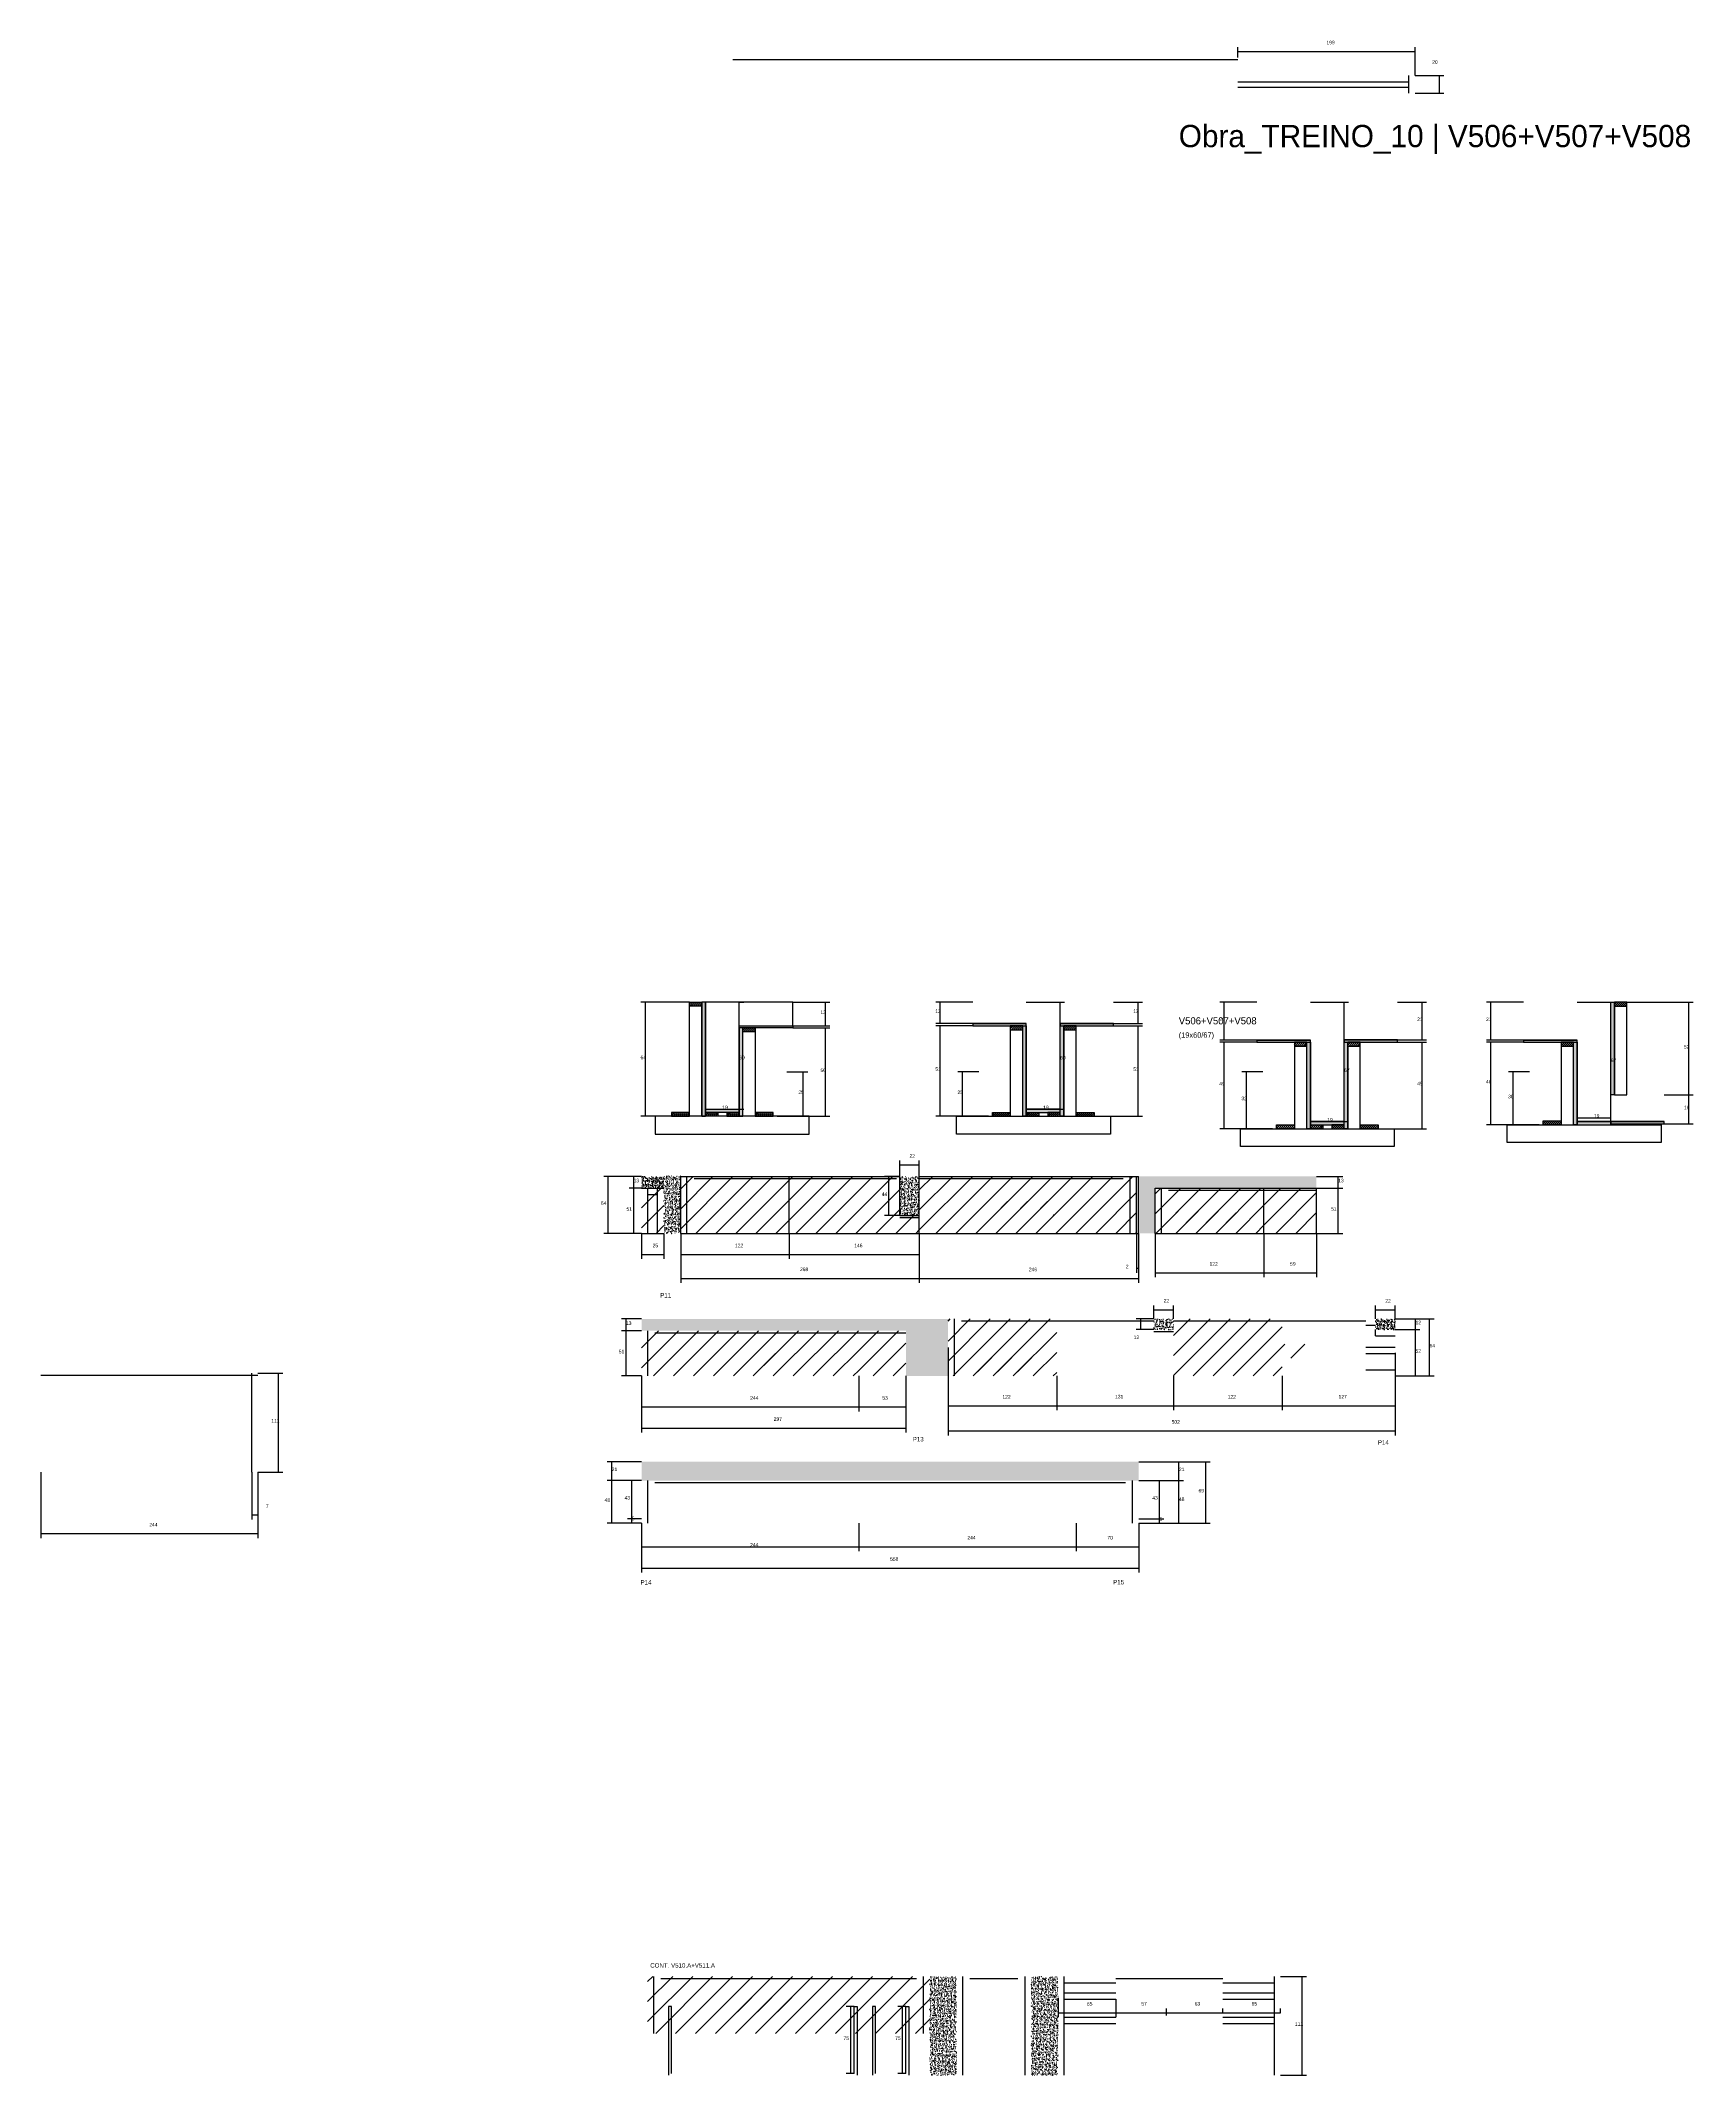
# Model space of a CAD drawing. Header units: metres. Extents: x -65046 to 21926, y -45195 to 1016.
# Drawn here: x -1278 to 578, y -25375 to -23090 of the extents above; entities that cross this region are included whole.
import ezdxf

# ---------------------------------------------------------------- set-up
doc = ezdxf.new("R2010")
doc.units = ezdxf.units.M
for name, color, linetype in [('CONCRETO', 251, 'Continuous'), ('COTA', 241, 'Continuous'), ('Hachura', 253, 'Continuous'), ('LABEL_ID', 3, 'Continuous'), ('Madeira', 126, 'Continuous'), ('NOMENCLATURA', 7, 'Continuous'), ('Painéis', 200, 'Continuous'), ('SARR_2.2x7', 40, 'Continuous'), ('SARR_3.5x7', 81, 'Continuous'), ('Texto Seção', 7, 'Continuous')]:
    doc.layers.add(name, color=color, linetype=linetype)

msp = doc.modelspace()

# ---------------------------------------------------------------- hatches: boundary and pattern name
at = {"layer": 'COTA'}
h = msp.add_hatch(dxfattribs=at)
h.set_pattern_fill('AR-CONC', scale=0.03)
h.paths.add_polyline_path([(-578.4, -24365.7), (-603.4, -24365.7), (-603.4, -24365.7), (-603.4, -24378.9), (-603.4, -24378.9), (-578.4, -24378.9), (-578.4, -24378.9), (-578.4, -24365.7)])
h = msp.add_hatch(dxfattribs=at)
h.set_pattern_fill('AR-CONC', scale=0.03)
h.paths.add_polyline_path([(-559.4, -24364.9), (-578.4, -24364.9), (-578.4, -24364.9), (-578.4, -24429.7), (-578.4, -24429.7), (-559.4, -24429.7), (-559.4, -24429.7), (-559.4, -24428.9), (-559.4, -24428.9), (-559.4, -24364.9)])
h = msp.add_hatch(dxfattribs=at)
h.set_pattern_fill('AR-CONC', scale=0.03)
h.paths.add_polyline_path([(-291.4, -24365.7), (-313.4, -24365.7), (-313.4, -24409.7), (-291.4, -24409.7)])
h = msp.add_hatch(dxfattribs=at)
h.set_pattern_fill('AR-CONC', scale=0.03)
h.paths.add_polyline_path([(-45.4, -24365.7), (-45.4, -24429.7), (-26.4, -24429.7), (-26.4, -24378.9), (154.6, -24378.9), (154.6, -24365.7), (-26.4, -24365.7)])
h = msp.add_hatch(dxfattribs=at)
h.set_pattern_fill('AR-CONC', scale=0.03)
h.paths.add_polyline_path([(-306.4, -24589.8), (-279.4, -24589.8), (-259, -24589.8), (-259, -24525.8), (-603.4, -24525.8), (-603.4, -24539), (-306.4, -24539)])
h = msp.add_hatch(dxfattribs=at)
h.set_pattern_fill('AR-CONC', scale=0.03)
h.paths.add_polyline_path([(-6, -24537.8), (-6, -24525.8), (-28, -24525.8), (-28, -24537.8)])
h = msp.add_hatch(dxfattribs=at)
h.set_pattern_fill('AR-CONC', scale=0.03)
h.paths.add_polyline_path([(243, -24537.8), (243, -24525.8), (221, -24525.8), (221, -24537.8)])
h = msp.add_hatch(dxfattribs=at)
h.set_pattern_fill('AR-CONC', scale=0.03)
h.paths.add_polyline_path([(-45, -24707.3), (-45, -24686.1), (-603.4, -24686.1), (-603.4, -24707.3)])
h = msp.add_hatch(dxfattribs=at)
h.set_pattern_fill('AR-CONC', scale=0.03)
h.paths.add_polyline_path([(-279.6, -25375.1), (-249.6, -25375.1), (-249.6, -25264.1), (-279.6, -25264.1)])
h = msp.add_hatch(dxfattribs=at)
h.set_pattern_fill('AR-CONC', scale=0.03)
h.paths.add_polyline_path([(-135.6, -25264.1), (-165.6, -25264.1), (-165.6, -25375.1), (-135.6, -25375.1)])
at = {"layer": 'Hachura'}
h = msp.add_hatch(dxfattribs=at)
h.set_pattern_fill('ANSI31', scale=0.5)
h.paths.add_polyline_path([(-549.6, -24174.6), (-549.6, -24170.2), (-549.6, -24170.2), (-535.6, -24170.2), (-535.6, -24170.2), (-535.6, -24174.6), (-535.6, -24174.6), (-549.6, -24174.6)])
h = msp.add_hatch(color=8, dxfattribs=at)
h.dxf.hatch_style = 1
h.paths.add_polyline_path([(-531.6, -24170.2), (-535.6, -24170.2), (-535.6, -24170.2), (-535.6, -24298.2), (-535.6, -24298.2), (-531.6, -24298.2), (-531.6, -24298.2), (-531.6, -24170.2)])
h = msp.add_hatch(color=8, dxfattribs=at)
h.dxf.hatch_style = 1
h.paths.add_polyline_path([(485.3, -24170.2), (489.3, -24170.2), (489.3, -24170.2), (489.3, -24274.2), (489.3, -24274.2), (485.3, -24274.2), (485.3, -24274.2), (485.3, -24170.2)])
h = msp.add_hatch(dxfattribs=at)
h.set_pattern_fill('ANSI31', scale=0.5)
h.paths.add_polyline_path([(503.3, -24174.6), (503.3, -24170.2), (503.3, -24170.2), (489.3, -24170.2), (489.3, -24170.2), (489.3, -24174.6), (489.3, -24174.6), (503.3, -24174.6)])
h = msp.add_hatch(color=8, dxfattribs=at)
h.dxf.hatch_style = 1
h.paths.add_polyline_path([(-171.2, -24196.6), (-171.2, -24194.2), (-171.2, -24194.2), (-231.2, -24194.2), (-231.2, -24194.2), (-231.2, -24196.6), (-231.2, -24196.6), (-171.2, -24196.6)])
h = msp.add_hatch(color=8, dxfattribs=at)
h.dxf.hatch_style = 1
h.paths.add_polyline_path([(-73.2, -24196.6), (-73.2, -24194.2), (-73.2, -24194.2), (-133.2, -24194.2), (-133.2, -24194.2), (-133.2, -24196.6), (-133.2, -24196.6), (-73.2, -24196.6)])
h = msp.add_hatch(color=8, dxfattribs=at)
h.dxf.hatch_style = 1
h.paths.add_polyline_path([(-493.6, -24199), (-493.6, -24196.6), (-493.6, -24196.6), (-433.6, -24196.6), (-433.6, -24196.6), (-433.6, -24199), (-433.6, -24199), (-493.6, -24199)])
h = msp.add_hatch(color=8, dxfattribs=at)
h.dxf.hatch_style = 1
h.paths.add_polyline_path([(-489.6, -24199), (-493.6, -24199), (-493.6, -24199), (-493.6, -24298.2), (-493.6, -24298.2), (-489.6, -24298.2), (-489.6, -24298.2), (-489.6, -24199)])
h = msp.add_hatch(dxfattribs=at)
h.set_pattern_fill('ANSI31', scale=0.5)
h.paths.add_polyline_path([(-489.6, -24203.4), (-489.6, -24199), (-489.6, -24199), (-475.6, -24199), (-475.6, -24199), (-475.6, -24203.4), (-475.6, -24203.4), (-489.6, -24203.4)])
h = msp.add_hatch(dxfattribs=at)
h.set_pattern_fill('ANSI31', scale=0.5)
h.paths.add_polyline_path([(-175.2, -24201), (-175.2, -24196.6), (-175.2, -24196.6), (-189.2, -24196.6), (-189.2, -24196.6), (-189.2, -24201), (-189.2, -24201), (-175.2, -24201)])
h = msp.add_hatch(color=8, dxfattribs=at)
h.dxf.hatch_style = 1
h.paths.add_polyline_path([(-175.2, -24196.6), (-171.2, -24196.6), (-171.2, -24196.6), (-171.2, -24298.2), (-171.2, -24298.2), (-175.2, -24298.2), (-175.2, -24298.2), (-175.2, -24196.6)])
h = msp.add_hatch(color=8, dxfattribs=at)
h.dxf.hatch_style = 1
h.paths.add_polyline_path([(-133.2, -24196.6), (-129.2, -24196.6), (-129.2, -24196.6), (-129.2, -24298.2), (-129.2, -24298.2), (-133.2, -24298.2), (-133.2, -24298.2), (-133.2, -24196.6)])
h = msp.add_hatch(dxfattribs=at)
h.set_pattern_fill('ANSI31', scale=0.5)
h.paths.add_polyline_path([(-115.2, -24201), (-115.2, -24196.6), (-115.2, -24196.6), (-129.2, -24196.6), (-129.2, -24196.6), (-129.2, -24201), (-129.2, -24201), (-115.2, -24201)])
h = msp.add_hatch(color=8, dxfattribs=at)
h.dxf.hatch_style = 1
h.paths.add_polyline_path([(147.8, -24215), (147.8, -24212.6), (147.8, -24212.6), (87.8, -24212.6), (87.8, -24212.6), (87.8, -24215), (87.8, -24215), (147.8, -24215)])
h = msp.add_hatch(dxfattribs=at)
h.set_pattern_fill('ANSI31', scale=0.5)
h.paths.add_polyline_path([(143.8, -24219.4), (143.8, -24215), (143.8, -24215), (129.8, -24215), (129.8, -24215), (129.8, -24219.4), (129.8, -24219.4), (143.8, -24219.4)])
h = msp.add_hatch(color=8, dxfattribs=at)
h.dxf.hatch_style = 1
h.paths.add_polyline_path([(143.8, -24215), (147.8, -24215), (147.8, -24215), (147.8, -24312.2), (147.8, -24312.2), (143.8, -24312.2), (143.8, -24312.2), (143.8, -24215)])
h = msp.add_hatch(color=8, dxfattribs=at)
h.dxf.hatch_style = 1
h.paths.add_polyline_path([(245.8, -24214.9), (245.8, -24212.5), (245.8, -24212.5), (185.8, -24212.5), (185.8, -24212.5), (185.8, -24214.9), (185.8, -24214.9), (245.8, -24214.9)])
h = msp.add_hatch(color=8, dxfattribs=at)
h.dxf.hatch_style = 1
h.paths.add_polyline_path([(185.8, -24214.9), (189.8, -24214.9), (189.8, -24214.9), (189.8, -24312.2), (189.8, -24312.2), (185.8, -24312.2), (185.8, -24312.2), (185.8, -24214.9)])
h = msp.add_hatch(dxfattribs=at)
h.set_pattern_fill('ANSI31', scale=0.5)
h.paths.add_polyline_path([(203.8, -24219.3), (203.8, -24214.9), (203.8, -24214.9), (189.8, -24214.9), (189.8, -24214.9), (189.8, -24219.3), (189.8, -24219.3), (203.8, -24219.3)])
h = msp.add_hatch(color=8, dxfattribs=at)
h.dxf.hatch_style = 1
h.paths.add_polyline_path([(447.3, -24215), (447.3, -24212.6), (447.3, -24212.6), (387.3, -24212.6), (387.3, -24212.6), (387.3, -24215), (387.3, -24215), (447.3, -24215)])
h = msp.add_hatch(dxfattribs=at)
h.set_pattern_fill('ANSI31', scale=0.5)
h.paths.add_polyline_path([(443.3, -24219.4), (443.3, -24215), (443.3, -24215), (429.3, -24215), (429.3, -24215), (429.3, -24219.4), (429.3, -24219.4), (443.3, -24219.4)])
h = msp.add_hatch(color=8, dxfattribs=at)
h.dxf.hatch_style = 1
h.paths.add_polyline_path([(443.3, -24215), (447.3, -24215), (447.3, -24215), (447.3, -24307.8), (447.3, -24307.8), (443.3, -24307.8), (443.3, -24307.8), (443.3, -24215)])
h = msp.add_hatch(dxfattribs=at)
h.set_pattern_fill('ANSI31', scale=0.5)
h.paths.add_polyline_path([(-549.6, -24298.2), (-549.6, -24293.8), (-549.6, -24293.8), (-569.6, -24293.8), (-569.6, -24293.8), (-569.6, -24298.2), (-569.6, -24298.2), (-549.6, -24298.2)])
h = msp.add_hatch(color=8, dxfattribs=at)
h.dxf.hatch_style = 1
h.paths.add_polyline_path([(-531.6, -24293.8), (-531.6, -24290.2), (-531.6, -24290.2), (-493.6, -24290.2), (-493.6, -24290.2), (-493.6, -24293.8), (-493.6, -24293.8), (-531.6, -24293.8)])
h = msp.add_hatch(dxfattribs=at)
h.set_pattern_fill('ANSI31', scale=0.5)
h.paths.add_polyline_path([(-531.6, -24298.2), (-531.6, -24293.8), (-531.6, -24293.8), (-517.6, -24293.8), (-517.6, -24293.8), (-517.6, -24298.2), (-517.6, -24298.2), (-531.6, -24298.2)])
h = msp.add_hatch(dxfattribs=at)
h.set_pattern_fill('ANSI31', scale=0.5)
h.paths.add_polyline_path([(-493.6, -24298.2), (-493.6, -24293.8), (-493.6, -24293.8), (-507.6, -24293.8), (-507.6, -24293.8), (-507.6, -24298.2), (-507.6, -24298.2), (-493.6, -24298.2)])
h = msp.add_hatch(dxfattribs=at)
h.set_pattern_fill('ANSI31', scale=0.5)
h.paths.add_polyline_path([(-455.6, -24298.2), (-455.6, -24293.8), (-455.6, -24293.8), (-475.6, -24293.8), (-475.6, -24293.8), (-475.6, -24298.2), (-475.6, -24298.2), (-455.6, -24298.2)])
h = msp.add_hatch(dxfattribs=at)
h.set_pattern_fill('ANSI31', scale=0.5)
h.paths.add_polyline_path([(-209.2, -24298.2), (-209.2, -24293.8), (-209.2, -24293.8), (-189.2, -24293.8), (-189.2, -24293.8), (-189.2, -24298.2), (-189.2, -24298.2), (-209.2, -24298.2)])
h = msp.add_hatch(color=8, dxfattribs=at)
h.dxf.hatch_style = 1
h.paths.add_polyline_path([(-133.2, -24293.8), (-133.2, -24290.2), (-133.2, -24290.2), (-171.2, -24290.2), (-171.2, -24290.2), (-171.2, -24293.8), (-171.2, -24293.8), (-133.2, -24293.8)])
h = msp.add_hatch(dxfattribs=at)
h.set_pattern_fill('ANSI31', scale=0.5)
h.paths.add_polyline_path([(-171.2, -24298.2), (-171.2, -24293.8), (-171.2, -24293.8), (-157.2, -24293.8), (-157.2, -24293.8), (-157.2, -24298.2), (-157.2, -24298.2), (-171.2, -24298.2)])
h = msp.add_hatch(dxfattribs=at)
h.set_pattern_fill('ANSI31', scale=0.5)
h.paths.add_polyline_path([(-133.2, -24298.2), (-133.2, -24293.8), (-133.2, -24293.8), (-147.2, -24293.8), (-147.2, -24293.8), (-147.2, -24298.2), (-147.2, -24298.2), (-133.2, -24298.2)])
h = msp.add_hatch(dxfattribs=at)
h.set_pattern_fill('ANSI31', scale=0.5)
h.paths.add_polyline_path([(-115.2, -24298.2), (-115.2, -24293.8), (-115.2, -24293.8), (-95.2, -24293.8), (-95.2, -24293.8), (-95.2, -24298.2), (-95.2, -24298.2), (-115.2, -24298.2)])
h = msp.add_hatch(dxfattribs=at)
h.set_pattern_fill('ANSI31', scale=0.5)
h.paths.add_polyline_path([(109.8, -24312.2), (109.8, -24307.8), (109.8, -24307.8), (129.8, -24307.8), (129.8, -24307.8), (129.8, -24312.2), (129.8, -24312.2), (109.8, -24312.2)])
h = msp.add_hatch(color=8, dxfattribs=at)
h.dxf.hatch_style = 1
h.paths.add_polyline_path([(185.8, -24307.8), (185.8, -24304.2), (185.8, -24304.2), (147.8, -24304.2), (147.8, -24304.2), (147.8, -24307.8), (147.8, -24307.8), (185.8, -24307.8)])
h = msp.add_hatch(dxfattribs=at)
h.set_pattern_fill('ANSI31', scale=0.5)
h.paths.add_polyline_path([(147.8, -24312.2), (147.8, -24307.8), (147.8, -24307.8), (161.8, -24307.8), (161.8, -24307.8), (161.8, -24312.2), (161.8, -24312.2), (147.8, -24312.2)])
h = msp.add_hatch(dxfattribs=at)
h.set_pattern_fill('ANSI31', scale=0.5)
h.paths.add_polyline_path([(185.8, -24312.2), (185.8, -24307.8), (185.8, -24307.8), (171.8, -24307.8), (171.8, -24307.8), (171.8, -24312.2), (171.8, -24312.2), (185.8, -24312.2)])
h = msp.add_hatch(dxfattribs=at)
h.set_pattern_fill('ANSI31', scale=0.5)
h.paths.add_polyline_path([(203.8, -24312.2), (203.8, -24307.8), (203.8, -24307.8), (223.8, -24307.8), (223.8, -24307.8), (223.8, -24312.2), (223.8, -24312.2), (203.8, -24312.2)])
h = msp.add_hatch(dxfattribs=at)
h.set_pattern_fill('ANSI31', scale=0.5)
h.paths.add_polyline_path([(409.3, -24307.8), (409.3, -24303.4), (409.3, -24303.4), (429.3, -24303.4), (429.3, -24303.4), (429.3, -24307.8), (429.3, -24307.8), (409.3, -24307.8)])
h = msp.add_hatch(color=8, dxfattribs=at)
h.dxf.hatch_style = 1
h.paths.add_polyline_path([(485.3, -24307.8), (485.3, -24304.2), (485.3, -24304.2), (447.3, -24304.2), (447.3, -24304.2), (447.3, -24307.8), (447.3, -24307.8), (485.3, -24307.8)])
h = msp.add_hatch(color=8, dxfattribs=at)
h.dxf.hatch_style = 1
h.paths.add_polyline_path([(545.3, -24306.6), (545.3, -24304.2), (545.3, -24304.2), (485.3, -24304.2), (485.3, -24304.2), (485.3, -24306.6), (485.3, -24306.6), (545.3, -24306.6)])
h = msp.add_hatch(dxfattribs=at)
h.set_pattern_fill('ANSI31', scale=5)
h.paths.add_polyline_path([(-437.4, -24365.7), (-559.4, -24365.7), (-559.4, -24429.7), (-437.4, -24429.7)])
h = msp.add_hatch(dxfattribs=at)
h.set_pattern_fill('ANSI31', scale=5)
h.paths.add_polyline_path([(-313.4, -24365.7), (-437.4, -24365.7), (-437.4, -24429.7), (-291.4, -24429.7), (-291.4, -24409.7), (-313.4, -24409.7)])
h = msp.add_hatch(dxfattribs=at)
h.set_pattern_fill('ANSI31', scale=5)
h.paths.add_polyline_path([(-47.4, -24365.7), (-291.4, -24365.7), (-291.4, -24409.7), (-291.4, -24429.7), (-47.4, -24429.7)])
h = msp.add_hatch(dxfattribs=at)
h.set_pattern_fill('ANSI31', scale=5)
h.paths.add_polyline_path([(-603.4, -24429.7), (-578.4, -24429.7), (-578.4, -24378.9), (-603.4, -24378.9)])
h = msp.add_hatch(dxfattribs=at)
h.set_pattern_fill('ANSI31', scale=5)
h.paths.add_polyline_path([(-207.5, -24410), (-139.9, -24410), (-139.9, -24410), (-134.4, -24394), (-134.4, -24394), (-202, -24394), (-202, -24394), (-207.5, -24410)])
h = msp.add_hatch(dxfattribs=at)
h.set_pattern_fill('ANSI31', scale=5)
h.paths.add_polyline_path([(95.6, -24378.9), (-26.4, -24378.9), (-26.4, -24429.7), (95.6, -24429.7)])
h = msp.add_hatch(dxfattribs=at)
h.set_pattern_fill('ANSI31', scale=5)
h.paths.add_polyline_path([(154.6, -24378.9), (95.6, -24378.9), (95.6, -24429.7), (154.6, -24429.7)])
h = msp.add_hatch(dxfattribs=at)
h.set_pattern_fill('ANSI31', scale=5)
h.paths.add_polyline_path([(-7, -24417.9), (60.6, -24417.9), (60.6, -24417.9), (66.1, -24401.9), (66.1, -24401.9), (-1.5, -24401.9), (-1.5, -24401.9), (-7, -24417.9)])
h = msp.add_hatch(dxfattribs=at)
h.set_pattern_fill('ANSI31', scale=5)
h.paths.add_polyline_path([(-259, -24525.8), (-259, -24589.8), (-137, -24589.8), (-137, -24525.8)])
h = msp.add_hatch(dxfattribs=at)
h.set_pattern_fill('ANSI31', scale=5)
h.paths.add_polyline_path([(116, -24525.8), (-6, -24525.8), (-6, -24537.8), (-6, -24589.8), (116, -24589.8)])
h = msp.add_hatch(dxfattribs=at)
h.set_pattern_fill('ANSI31', scale=5)
h.paths.add_polyline_path([(-359.4, -24539), (-603.4, -24539), (-603.4, -24589.8), (-359.4, -24589.8)])
h = msp.add_hatch(dxfattribs=at)
h.set_pattern_fill('ANSI31', scale=5)
h.paths.add_polyline_path([(-306.4, -24539), (-359.4, -24539), (-359.4, -24589.8), (-306.4, -24589.8)])
h = msp.add_hatch(dxfattribs=at)
h.set_pattern_fill('ANSI31', scale=5)
h.paths.add_polyline_path([(79, -24570), (146.6, -24570), (146.6, -24570), (152.1, -24554), (152.1, -24554), (84.5, -24554), (84.5, -24554), (79, -24570)])
h = msp.add_hatch(dxfattribs=at)
h.set_pattern_fill('ANSI31', scale=5)
h.paths.add_polyline_path([(-521.8, -24577.9), (-447.7, -24577.9), (-447.7, -24577.9), (-442.2, -24561.9), (-442.2, -24561.9), (-516.3, -24561.9), (-516.3, -24561.9), (-521.8, -24577.9)])
h = msp.add_hatch(dxfattribs=at)
h.set_pattern_fill('ANSI31', scale=5)
h.paths.add_polyline_path([(-229.5, -24585.1), (-229.5, -24568.9), (-229.5, -24568.9), (-161, -24568.9), (-161, -24568.9), (-161, -24585.1), (-161, -24585.1), (-229.5, -24585.1)])
h = msp.add_hatch(dxfattribs=at)
h.set_pattern_fill('ANSI31', scale=5)
h.paths.add_polyline_path([(-596.6, -25264.1), (-596.6, -25328.1), (-352.6, -25328.1), (-352.6, -25264.1)])
h = msp.add_hatch(dxfattribs=at)
h.set_pattern_fill('ANSI31', scale=5)
h.paths.add_polyline_path([(-352.6, -25328.1), (-352.6, -25264.1), (-596.6, -25264.1), (-596.6, -25328.1)])
h = msp.add_hatch(dxfattribs=at)
h.set_pattern_fill('ANSI31', scale=5)
h.paths.add_polyline_path([(-352.6, -25328.1), (-279.6, -25328.1), (-279.6, -25264.1), (-352.6, -25264.1)])
h = msp.add_hatch(dxfattribs=at)
h.set_pattern_fill('ANSI31', scale=5)
h.paths.add_polyline_path([(-352.6, -25264.1), (-352.6, -25328.1), (-279.6, -25328.1), (-279.6, -25264.1)])
h = msp.add_hatch(dxfattribs=at)
h.set_pattern_fill('ANSI31', scale=5)
h.paths.add_polyline_path([(-501.4, -25303.7), (-501.4, -25287.6), (-501.4, -25287.6), (-432.8, -25287.6), (-432.8, -25287.6), (-432.8, -25303.7), (-432.8, -25303.7), (-501.4, -25303.7)])

# ---------------------------------------------------------------- linework, layer by layer
at = {"layer": 'CONCRETO'}
msp.add_lwpolyline([(-493.6, -24196.6), (-433.6, -24196.6), (-433.6, -24170.2), (-493.6, -24170.2), (-493.6, -24170.2), (-531.6, -24170.2), (-531.6, -24293.8), (-531.6, -24293.8), (-531.6, -24290.2), (-493.6, -24290.2)], close=True, dxfattribs=at)
at = {"layer": 'COTA'}
for p, q in [((66.4, -23109.5), (66.4, -23097.6)), ((265.4, -23129.5), (265.4, -23097.6)), ((66.4, -23102.6), (265.4, -23102.6)), ((265.4, -23129.5), (297.7, -23129.5)), ((292.7, -23149.5), (292.7, -23129.5)), ((265.4, -23149.5), (297.7, -23149.5)), ((-549.6, -24170.2), (-604, -24170.2)), ((-599, -24298.2), (-599, -24170.2)), ((-493.6, -24290.2), (-493.6, -24170.2)), ((-493.6, -24170.2), (-488.6, -24170.2)), ((-433.6, -24170.2), (-391.9, -24170.2)), ((-396.9, -24196.6), (-396.9, -24170.2)), ((-231.2, -24170.2), (-272.9, -24170.2)), ((-267.9, -24194.2), (-267.9, -24170.2)), ((-171.2, -24170.2), (-128.2, -24170.2)), ((-133.2, -24290.2), (-133.2, -24170.2)), ((-73.2, -24170.2), (-40.6, -24170.2)), ((-45.6, -24194.2), (-45.6, -24170.2)), ((87.8, -24170.2), (46, -24170.2)), ((51, -24212.6), (51, -24170.2)), ((147.8, -24170.2), (190.8, -24170.2)), ((185.8, -24304.2), (185.8, -24170.2)), ((245.8, -24170.2), (278.3, -24170.2)), ((273.3, -24212.5), (273.3, -24170.2)), ((387.3, -24170.2), (345.6, -24170.2)), ((350.6, -24212.6), (350.6, -24170.2)), ((447.3, -24170.2), (490.3, -24170.2)), ((485.3, -24304.2), (485.3, -24170.2)), ((503.3, -24170.2), (577.9, -24170.2)), ((572.9, -24274.2), (572.9, -24170.2)), ((-231.2, -24194.2), (-272.9, -24194.2)), ((-73.2, -24194.2), (-40.6, -24194.2)), ((-433.6, -24196.6), (-391.9, -24196.6)), ((-433.6, -24199), (-391.9, -24199)), ((-396.9, -24298.2), (-396.9, -24199)), ((-231.2, -24196.6), (-272.9, -24196.6)), ((-267.9, -24298.2), (-267.9, -24196.6)), ((-115.2, -24196.6), (-40.6, -24196.6)), ((-45.6, -24298.2), (-45.6, -24196.6)), ((87.8, -24212.6), (46, -24212.6)), ((87.8, -24215), (46, -24215)), ((51, -24312.2), (51, -24215)), ((203.8, -24214.9), (278.3, -24214.9)), ((245.8, -24212.5), (278.3, -24212.5)), ((273.3, -24312.2), (273.3, -24214.9)), ((387.3, -24212.6), (345.6, -24212.6)), ((387.3, -24215), (345.6, -24215)), ((350.6, -24307.8), (350.6, -24215)), ((-440.3, -24248.2), (-416.7, -24248.2)), ((-421.7, -24298.2), (-421.7, -24248.2)), ((-224.5, -24248.2), (-248, -24248.2)), ((-243, -24298.2), (-243, -24248.2)), ((94.5, -24248.2), (70.9, -24248.2)), ((75.9, -24312.2), (75.9, -24248.2)), ((394, -24248.2), (370.4, -24248.2)), ((375.4, -24307.8), (375.4, -24248.2)), ((-531.6, -24298.2), (-531.6, -24285.2)), ((-493.6, -24298.2), (-493.6, -24285.2)), ((-171.2, -24298.2), (-171.2, -24285.2)), ((-133.2, -24298.2), (-133.2, -24285.2)), ((545.3, -24274.2), (577.9, -24274.2)), ((545.3, -24274.2), (577.9, -24274.2)), ((572.9, -24306.6), (572.9, -24274.2)), ((-549.6, -24298.2), (-604, -24298.2)), ((-531.6, -24290.2), (-493.6, -24290.2)), ((-493.6, -24290.2), (-488.6, -24290.2)), ((-451.2, -24298.2), (-391.9, -24298.2)), ((-440.3, -24298.2), (-416.7, -24298.2)), ((-213.6, -24298.2), (-272.9, -24298.2)), ((-224.5, -24298.2), (-248, -24298.2)), ((-171.2, -24290.2), (-128.2, -24290.2)), ((-171.2, -24290.2), (-133.2, -24290.2)), ((-115.2, -24298.2), (-40.6, -24298.2)), ((147.8, -24312.2), (147.8, -24299.2)), ((147.8, -24304.2), (190.8, -24304.2)), ((147.8, -24304.2), (185.8, -24304.2)), ((185.8, -24312.2), (185.8, -24299.2)), ((404.9, -24307.8), (345.6, -24307.8)), ((394, -24307.8), (370.4, -24307.8)), ((447.3, -24307.8), (447.3, -24294.8)), ((447.3, -24299.8), (485.3, -24299.8)), ((447.3, -24304.2), (490.3, -24304.2)), ((485.3, -24307.8), (485.3, -24294.8)), ((545.3, -24306.6), (577.9, -24306.6)), ((105.4, -24312.2), (46, -24312.2)), ((94.5, -24312.2), (70.9, -24312.2)), ((203.8, -24312.2), (278.3, -24312.2)), ((-313.4, -24365.7), (-313.4, -24347.8)), ((-313.4, -24352.8), (-291.4, -24352.8)), ((-291.4, -24365.7), (-291.4, -24347.8)), ((-603.4, -24365.7), (-645.8, -24365.7)), ((-640.8, -24429.7), (-640.8, -24365.7)), ((-603.4, -24365.7), (-617.2, -24365.7)), ((-612.2, -24378.9), (-612.2, -24365.7)), ((-313.4, -24365.7), (-330.6, -24365.7)), ((-325.6, -24409.7), (-325.6, -24365.7)), ((154.6, -24365.7), (184.1, -24365.7)), ((179.1, -24378.9), (179.1, -24365.7)), ((-603.4, -24378.9), (-617.2, -24378.9)), ((-603.4, -24378.9), (-617.2, -24378.9)), ((-612.2, -24429.7), (-612.2, -24378.9)), ((154.6, -24378.9), (184.1, -24378.9)), ((154.6, -24378.9), (184.1, -24378.9)), ((179.1, -24429.7), (179.1, -24378.9)), ((-313.4, -24409.7), (-330.6, -24409.7)), ((-603.4, -24429.7), (-645.8, -24429.7)), ((-603.4, -24429.7), (-617.2, -24429.7)), ((-603.4, -24429.7), (-603.4, -24458.4)), ((-578.4, -24429.7), (-578.4, -24458.4)), ((-559.4, -24429.7), (-559.4, -24485.3)), ((-559.4, -24429.7), (-559.4, -24458.4)), ((-437.4, -24429.7), (-437.4, -24458.4)), ((-437.4, -24429.7), (-437.4, -24458.4)), ((-291.4, -24429.7), (-291.4, -24485.3)), ((-291.4, -24429.7), (-291.4, -24458.4)), ((-47.4, -24429.7), (-47.4, -24473.9)), ((-45.4, -24429.7), (-45.4, -24473.9)), ((-26.4, -24429.7), (-26.4, -24479)), ((95.6, -24429.7), (95.6, -24479)), ((95.6, -24429.7), (95.6, -24479)), ((154.6, -24429.7), (154.6, -24479)), ((154.6, -24429.7), (184.1, -24429.7)), ((-603.4, -24453.4), (-578.4, -24453.4)), ((-559.4, -24453.4), (-437.4, -24453.4)), ((-437.4, -24453.4), (-291.4, -24453.4)), ((-291.4, -24449.7), (-291.4, -24485.3)), ((-45.4, -24449.7), (-45.4, -24485.3)), ((-559.4, -24480.3), (-291.4, -24480.3)), ((-291.4, -24480.3), (-45.4, -24480.3)), ((-47.4, -24468.9), (-45.4, -24468.9)), ((-26.4, -24474), (95.6, -24474)), ((95.6, -24474), (154.6, -24474)), ((-28, -24525.8), (-28, -24510.5)), ((-6, -24525.8), (-6, -24510.5)), ((221, -24525.8), (221, -24510.5)), ((243, -24525.8), (243, -24510.5)), ((-603.4, -24525.8), (-625.8, -24525.8)), ((-620.8, -24539), (-620.8, -24525.8)), ((-28, -24525.8), (-47.7, -24525.8)), ((-42.7, -24537.8), (-42.7, -24525.8)), ((-28, -24515.5), (-6, -24515.5)), ((221, -24515.5), (243, -24515.5)), ((243, -24525.8), (270.9, -24525.8)), ((243, -24525.8), (286.7, -24525.8)), ((265.9, -24537.8), (265.9, -24525.8)), ((281.7, -24589.8), (281.7, -24525.8)), ((-603.4, -24539), (-625.8, -24539)), ((-603.4, -24539), (-625.8, -24539)), ((-620.8, -24589.8), (-620.8, -24539)), ((-259, -24557.8), (-259, -24656.5)), ((-28, -24537.8), (-47.7, -24537.8)), ((243, -24537.8), (270.9, -24537.8)), ((243, -24537.8), (270.9, -24537.8)), ((265.9, -24589.8), (265.9, -24537.8)), ((243, -24563.8), (243, -24656.5)), ((-1034.2, -24586.7), (-1006.2, -24586.7)), ((-1011.2, -24697.7), (-1011.2, -24586.7)), ((-603.4, -24589.8), (-625.8, -24589.8)), ((-603.4, -24589.8), (-603.4, -24653.3)), ((-359.4, -24589.8), (-359.4, -24629.6)), ((-306.4, -24589.8), (-306.4, -24653.3)), ((-306.4, -24589.8), (-306.4, -24629.6)), ((-259, -24589.8), (-259, -24628.2)), ((-137, -24589.8), (-137, -24628.2)), ((-137, -24589.8), (-137, -24628.2)), ((-6, -24589.8), (-6, -24628.2)), ((-6, -24589.8), (-6, -24628.2)), ((116, -24589.8), (116, -24628.2)), ((116, -24589.8), (116, -24628.2)), ((243, -24589.8), (243, -24628.2)), ((243, -24589.8), (270.9, -24589.8)), ((243, -24589.8), (286.7, -24589.8)), ((-603.4, -24609.8), (-603.4, -24629.6)), ((-603.4, -24624.6), (-359.4, -24624.6)), ((-359.4, -24609.8), (-359.4, -24629.6)), ((-359.4, -24624.6), (-306.4, -24624.6)), ((-259, -24623.2), (-137, -24623.2)), ((-137, -24623.2), (-6, -24623.2)), ((-6, -24623.2), (116, -24623.2)), ((116, -24623.2), (243, -24623.2)), ((-603.4, -24648.3), (-306.4, -24648.3)), ((-259, -24651.5), (243, -24651.5)), ((-603.4, -24686.1), (-641.8, -24686.1)), ((-636.8, -24707.3), (-636.8, -24686.1)), ((-45, -24686.1), (5.2, -24686.1)), ((-45, -24686.1), (35.3, -24686.1)), ((0.2, -24707.3), (0.2, -24686.1)), ((30.3, -24755.1), (30.3, -24686.1)), ((-1278.2, -24697.7), (-1278.2, -24771.8)), ((-1041.2, -24697.7), (-1041.2, -24750.8)), ((-1034.2, -24697.7), (-1034.2, -24750.8)), ((-1034.2, -24697.7), (-1034.2, -24771.8)), ((-1034.2, -24697.7), (-1006.2, -24697.7)), ((-603.4, -24707.3), (-641.8, -24707.3)), ((-603.4, -24707.3), (-641.8, -24707.3)), ((-636.8, -24755.1), (-636.8, -24707.3)), ((-603.4, -24707.3), (-619.3, -24707.3)), ((-614.3, -24750.1), (-614.3, -24707.3)), ((-45, -24707.3), (5.2, -24707.3)), ((-45, -24707.3), (5.2, -24707.3)), ((-45, -24707.3), (-16.6, -24707.3)), ((-21.6, -24750.1), (-21.6, -24707.3)), ((0.2, -24755.1), (0.2, -24707.3)), ((-1041.2, -24745.8), (-1034.2, -24745.8)), ((-603.4, -24755.1), (-641.8, -24755.1)), ((-603.4, -24750.1), (-619.3, -24750.1)), ((-603.4, -24750.1), (-619.3, -24750.1)), ((-603.4, -24755.1), (-619.3, -24755.1)), ((-614.3, -24755.1), (-614.3, -24750.1)), ((-603.4, -24755.1), (-603.4, -24786.5)), ((-603.4, -24755.1), (-603.4, -24810.6)), ((-359.4, -24755.1), (-359.4, -24786.5)), ((-359.4, -24755.1), (-359.4, -24786.5)), ((-115.4, -24755.1), (-115.4, -24786.5)), ((-115.4, -24755.1), (-115.4, -24786.5)), ((-45, -24750.1), (-16.6, -24750.1)), ((-45, -24750.1), (-16.6, -24750.1)), ((-45, -24755.1), (5.2, -24755.1)), ((-45, -24755.1), (-45, -24810.6)), ((-45, -24755.1), (35.3, -24755.1)), ((-45, -24755.1), (-16.6, -24755.1)), ((-45, -24755.1), (-45, -24786.5)), ((-21.6, -24755.1), (-21.6, -24750.1)), ((-1278.2, -24766.8), (-1034.2, -24766.8)), ((-603.4, -24781.5), (-359.4, -24781.5)), ((-359.4, -24781.5), (-115.4, -24781.5)), ((-115.4, -24781.5), (-45, -24781.5)), ((-603.4, -24805.6), (-45, -24805.6)), ((114.4, -25264.1), (143.6, -25264.1)), ((138.6, -25375.1), (138.6, -25264.1)), ((-135.6, -25288.1), (-135.6, -25310)), ((-70.6, -25289.6), (-70.6, -25310)), ((-70.6, -25289.6), (-70.6, -25310)), ((-364.6, -25297.9), (-373.4, -25297.9)), ((-368.4, -25372.9), (-368.4, -25297.9)), ((-306.6, -25297.9), (-315.4, -25297.9)), ((-310.4, -25372.9), (-310.4, -25297.9)), ((-135.6, -25305), (-70.6, -25305)), ((-70.6, -25305), (-13.6, -25305)), ((-13.6, -25308.1), (-13.6, -25300)), ((-13.6, -25308.1), (-13.6, -25300)), ((-13.6, -25305), (49.4, -25305)), ((49.4, -25305), (49.4, -25300)), ((49.4, -25305), (49.4, -25300)), ((49.4, -25305), (114.4, -25305)), ((114.4, -25305), (114.4, -25300)), ((-364.6, -25372.9), (-373.4, -25372.9)), ((-306.6, -25372.9), (-315.4, -25372.9)), ((114.4, -25375.1), (143.6, -25375.1))]:
    msp.add_line(p, q, dxfattribs=at)
at = {"layer": 'Madeira'}
for points in [[(-549.6, -24174.6), (-549.6, -24170.2), (-535.6, -24170.2), (-535.6, -24174.6)], [(-549.6, -24170.2), (-535.6, -24170.2), (-535.6, -24298.2), (-549.6, -24298.2)], [(503.3, -24174.6), (503.3, -24170.2), (489.3, -24170.2), (489.3, -24174.6)], [(503.3, -24170.2), (489.3, -24170.2), (489.3, -24274.2), (503.3, -24274.2)], [(-489.6, -24203.4), (-489.6, -24199), (-475.6, -24199), (-475.6, -24203.4)], [(-489.6, -24199), (-475.6, -24199), (-475.6, -24298.2), (-489.6, -24298.2)], [(-175.2, -24201), (-175.2, -24196.6), (-189.2, -24196.6), (-189.2, -24201)], [(-175.2, -24196.6), (-189.2, -24196.6), (-189.2, -24298.2), (-175.2, -24298.2)], [(-115.2, -24201), (-115.2, -24196.6), (-129.2, -24196.6), (-129.2, -24201)], [(-115.2, -24196.6), (-129.2, -24196.6), (-129.2, -24298.2), (-115.2, -24298.2)], [(143.8, -24219.4), (143.8, -24215), (129.8, -24215), (129.8, -24219.4)], [(143.8, -24215), (129.8, -24215), (129.8, -24312.2), (143.8, -24312.2)], [(203.8, -24219.3), (203.8, -24214.9), (189.8, -24214.9), (189.8, -24219.3)], [(203.8, -24214.9), (189.8, -24214.9), (189.8, -24312.2), (203.8, -24312.2)], [(443.3, -24219.4), (443.3, -24215), (429.3, -24215), (429.3, -24219.4)], [(443.3, -24215), (429.3, -24215), (429.3, -24307.8), (443.3, -24307.8)], [(-588, -24318.2), (-415, -24318.2), (-415, -24298.2), (-588, -24298.2)], [(-549.6, -24298.2), (-549.6, -24293.8), (-569.6, -24293.8), (-569.6, -24298.2)], [(-531.6, -24298.2), (-531.6, -24293.8), (-517.6, -24293.8), (-517.6, -24298.2)], [(-493.6, -24298.2), (-493.6, -24293.8), (-507.6, -24293.8), (-507.6, -24298.2)], [(-455.6, -24298.2), (-455.6, -24293.8), (-475.6, -24293.8), (-475.6, -24298.2)], [(-76.8, -24318.2), (-249.8, -24318.2), (-249.8, -24298.2), (-76.8, -24298.2)], [(-209.2, -24298.2), (-209.2, -24293.8), (-189.2, -24293.8), (-189.2, -24298.2)], [(-171.2, -24298.2), (-171.2, -24293.8), (-157.2, -24293.8), (-157.2, -24298.2)], [(-133.2, -24298.2), (-133.2, -24293.8), (-147.2, -24293.8), (-147.2, -24298.2)], [(-115.2, -24298.2), (-115.2, -24293.8), (-95.2, -24293.8), (-95.2, -24298.2)], [(109.8, -24312.2), (109.8, -24307.8), (129.8, -24307.8), (129.8, -24312.2)], [(147.8, -24312.2), (147.8, -24307.8), (161.8, -24307.8), (161.8, -24312.2)], [(185.8, -24312.2), (185.8, -24307.8), (171.8, -24307.8), (171.8, -24312.2)], [(203.8, -24312.2), (203.8, -24307.8), (223.8, -24307.8), (223.8, -24312.2)], [(541.7, -24327.8), (368.7, -24327.8), (368.7, -24307.8), (541.7, -24307.8)], [(409.3, -24307.8), (409.3, -24303.4), (429.3, -24303.4), (429.3, -24307.8)], [(242.1, -24332.2), (69.2, -24332.2), (69.2, -24312.2), (242.1, -24312.2)]]:
    msp.add_lwpolyline(points, close=True, dxfattribs=at)
at = {"layer": 'Painéis'}
for p, q in [((-535.6, -24298.2), (-535.6, -24170.2)), ((489.3, -24274.2), (489.3, -24170.2)), ((-231.2, -24194.2), (-171.2, -24194.2)), ((-133.2, -24194.2), (-73.2, -24194.2)), ((-493.6, -24196.6), (-433.6, -24196.6)), ((-493.6, -24298.2), (-493.6, -24199)), ((-171.2, -24298.2), (-171.2, -24196.6)), ((-129.2, -24298.2), (-129.2, -24196.6)), ((87.8, -24212.6), (147.8, -24212.6)), ((147.8, -24312.2), (147.8, -24215)), ((185.8, -24212.5), (245.8, -24212.5)), ((189.8, -24312.2), (189.8, -24214.9)), ((387.3, -24212.6), (447.3, -24212.6)), ((447.3, -24307.8), (447.3, -24215)), ((-531.6, -24290.2), (-493.6, -24290.2)), ((-531.6, -24293.8), (-531.6, -24290.2)), ((-493.6, -24293.8), (-493.6, -24290.2)), ((-171.2, -24290.2), (-133.2, -24290.2)), ((-171.2, -24293.8), (-171.2, -24290.2)), ((-133.2, -24293.8), (-133.2, -24290.2)), ((147.8, -24304.2), (185.8, -24304.2)), ((147.8, -24307.8), (147.8, -24304.2)), ((185.8, -24307.8), (185.8, -24304.2)), ((447.3, -24304.2), (485.3, -24304.2)), ((447.3, -24307.8), (447.3, -24304.2)), ((485.3, -24304.2), (545.3, -24304.2)), ((485.3, -24307.8), (485.3, -24304.2)), ((-559.4, -24365.7), (-313.4, -24365.7)), ((-559.4, -24429.7), (-559.4, -24365.7)), ((-437.4, -24429.7), (-437.4, -24365.7)), ((-313.4, -24409.7), (-313.4, -24365.7)), ((-291.4, -24365.7), (-45.4, -24365.7)), ((-291.4, -24409.7), (-291.4, -24365.7)), ((-47.4, -24429.7), (-47.4, -24365.7)), ((-45.4, -24429.7), (-45.4, -24365.7)), ((-603.4, -24378.9), (-578.4, -24378.9)), ((-26.4, -24378.9), (154.6, -24378.9)), ((-26.4, -24429.7), (-26.4, -24378.9)), ((95.6, -24429.7), (95.6, -24378.9)), ((154.6, -24429.7), (154.6, -24378.9)), ((-313.4, -24409.7), (-291.4, -24409.7)), ((-291.4, -24429.5), (-291.4, -24409.7)), ((-603.4, -24429.7), (-578.4, -24429.7)), ((-559.4, -24429.7), (-291.4, -24429.7)), ((-559.4, -24429.7), (-45.4, -24429.7)), ((-291.4, -24429.7), (-45.4, -24429.7)), ((-26.4, -24429.7), (95.6, -24429.7)), ((95.6, -24429.7), (154.6, -24429.7))]:
    msp.add_line(p, q, dxfattribs=at)
for points in [[(-531.6, -24170.2), (-535.6, -24170.2), (-535.6, -24298.2), (-531.6, -24298.2)], [(485.3, -24170.2), (489.3, -24170.2), (489.3, -24274.2), (485.3, -24274.2)], [(-171.2, -24196.6), (-171.2, -24194.2), (-231.2, -24194.2), (-231.2, -24196.6)], [(-73.2, -24196.6), (-73.2, -24194.2), (-133.2, -24194.2), (-133.2, -24196.6)], [(-493.6, -24199), (-493.6, -24196.6), (-433.6, -24196.6), (-433.6, -24199)], [(-489.6, -24199), (-493.6, -24199), (-493.6, -24298.2), (-489.6, -24298.2)], [(-175.2, -24196.6), (-171.2, -24196.6), (-171.2, -24298.2), (-175.2, -24298.2)], [(-133.2, -24196.6), (-129.2, -24196.6), (-129.2, -24298.2), (-133.2, -24298.2)], [(147.8, -24215), (147.8, -24212.6), (87.8, -24212.6), (87.8, -24215)], [(143.8, -24215), (147.8, -24215), (147.8, -24312.2), (143.8, -24312.2)], [(245.8, -24214.9), (245.8, -24212.5), (185.8, -24212.5), (185.8, -24214.9)], [(185.8, -24214.9), (189.8, -24214.9), (189.8, -24312.2), (185.8, -24312.2)], [(447.3, -24215), (447.3, -24212.6), (387.3, -24212.6), (387.3, -24215)], [(443.3, -24215), (447.3, -24215), (447.3, -24307.8), (443.3, -24307.8)], [(-531.6, -24293.8), (-531.6, -24290.2), (-493.6, -24290.2), (-493.6, -24293.8)], [(-133.2, -24293.8), (-133.2, -24290.2), (-171.2, -24290.2), (-171.2, -24293.8)], [(185.8, -24307.8), (185.8, -24304.2), (147.8, -24304.2), (147.8, -24307.8)], [(485.3, -24307.8), (485.3, -24304.2), (447.3, -24304.2), (447.3, -24307.8)], [(545.3, -24306.6), (545.3, -24304.2), (485.3, -24304.2), (485.3, -24306.6)]]:
    msp.add_lwpolyline(points, close=True, dxfattribs=at)
at = {"layer": 'SARR_2.2x7'}
for p, q in [((-500.7, -23111.7), (-271.6, -23111.7)), ((-271.6, -23111.7), (-27.6, -23111.7)), ((-27.6, -23111.7), (66.4, -23111.7)), ((66.4, -23136.5), (258.4, -23136.5)), ((66.4, -23142.5), (258.4, -23142.5)), ((258.4, -23149.5), (258.4, -23129.5)), ((-552.4, -24429.7), (-552.4, -24365.7)), ((-544.4, -24367.9), (-316.9, -24367.9)), ((-291.4, -24367.9), (-62.4, -24367.9)), ((-54.4, -24429.7), (-54.4, -24365.7)), ((-596.4, -24429.7), (-596.4, -24378.9)), ((-596.4, -24385.9), (-585.4, -24385.9)), ((-585.4, -24429.7), (-585.4, -24378.9)), ((-19.4, -24429.7), (-19.4, -24378.9)), ((-11.4, -24381.1), (95.6, -24381.1)), ((95.6, -24381.1), (154.6, -24381.1)), ((-313.4, -24411.9), (-291.4, -24411.9)), ((-252, -24589.8), (-252, -24525.8)), ((-244, -24528), (-137, -24528)), ((-137, -24528), (-28, -24528)), ((-6, -24528), (116, -24528)), ((116, -24528), (210, -24528)), ((210, -24532.8), (221, -24532.8)), ((-596.4, -24589.8), (-596.4, -24539)), ((-588.4, -24541.2), (-359.4, -24541.2)), ((-359.4, -24541.2), (-306.4, -24541.2)), ((-28, -24540), (-6, -24540)), ((210, -24557.4), (243, -24557.4)), ((221, -24544.8), (221, -24537.8)), ((221, -24544.8), (243, -24544.8)), ((210, -24564.4), (243, -24564.4)), ((210, -24582.8), (243, -24582.8)), ((-1278.2, -24588.9), (-1034.2, -24588.9)), ((-1041.2, -24697.7), (-1041.2, -24586.7)), ((-596.4, -24755.1), (-596.4, -24707.3)), ((-588.4, -24709.5), (-359.4, -24709.5)), ((-359.4, -24709.5), (-115.4, -24709.5)), ((-115.4, -24709.5), (-60, -24709.5)), ((-52, -24755.1), (-52, -24707.3)), ((-589.6, -25328.1), (-589.6, -25264.1)), ((-581.6, -25266.3), (-352.6, -25266.3)), ((-352.6, -25266.3), (-294.6, -25266.3)), ((-286.6, -25328.1), (-286.6, -25264.1)), ((-242.6, -25375.1), (-242.6, -25264.1)), ((-234.6, -25266.3), (-207.6, -25266.3)), ((-207.6, -25266.3), (-180.6, -25266.3)), ((-172.6, -25375.1), (-172.6, -25264.1)), ((-128.6, -25375.1), (-128.6, -25264.1)), ((-70.6, -25266.3), (-13.6, -25266.3)), ((-13.6, -25266.3), (49.4, -25266.3)), ((107.4, -25375.1), (107.4, -25264.1)), ((-128.6, -25271.1), (-70.6, -25271.1)), ((-128.6, -25282.6), (-70.6, -25282.6)), ((-128.6, -25289.6), (-70.6, -25289.6)), ((49.4, -25271.1), (107.4, -25271.1)), ((49.4, -25282.6), (107.4, -25282.6)), ((49.4, -25289.6), (107.4, -25289.6)), ((-128.6, -25310), (-70.6, -25310)), ((49.4, -25310), (107.4, -25310)), ((-128.6, -25317), (-70.6, -25317)), ((49.4, -25317), (107.4, -25317))]:
    msp.add_line(p, q, dxfattribs=at)
at = {"layer": 'SARR_3.5x7'}
for points in [[(-569.6, -25372.9), (-569.6, -25297.9), (-573.1, -25297.9), (-573.1, -25375.1)], [(-364.6, -25372.9), (-364.6, -25297.9), (-361.1, -25297.9), (-361.1, -25375.1)], [(-340.6, -25372.9), (-340.6, -25297.9), (-344.1, -25297.9), (-344.1, -25375.1)], [(-306.6, -25372.9), (-306.6, -25297.9), (-303.1, -25297.9), (-303.1, -25375.1)]]:
    msp.add_lwpolyline(points, dxfattribs=at)

# ---------------------------------------------------------------- texts
at = {"layer": 'COTA'}
for s, p in [('199', (165.9, -23094.5)), ('20', (284.6, -23116.4)), ('13', (-402.4, -24183.4)), ('12', (-273.4, -24182.2)), ('12', (-51.1, -24182.2)), ('21', (45.5, -24191.4)), ('21', (267.8, -24191.3)), ('21', (345.1, -24191.4)), ('64', (-604.5, -24234.2)), ('60', (-493.6, -24234.2)), ('60', (-133.2, -24234.5)), ('67', (485.3, -24237.4)), ('52', (567.4, -24222.2)), ('50', (-402.4, -24248.6)), ('51', (-273.4, -24247.4)), ('51', (-51.1, -24247.4)), ('49', (45.5, -24263.6)), ('67', (185.8, -24248.5)), ('49', (267.8, -24263.5)), ('46', (345.1, -24261.4)), ('25', (-427.2, -24273.2)), ('25', (-248.5, -24273.2)), ('32', (70.4, -24280.2)), ('30', (369.9, -24278)), ('19', (-512.6, -24290.2)), ('19', (-152.2, -24290.2)), ('19', (166.8, -24304.2)), ('19', (466.3, -24299.8)), ('16', (567.4, -24290.4)), ('22', (-302.4, -24344.8)), ('13', (-612.2, -24372.3)), ('13', (179.1, -24372.3)), ('64', (-649, -24397.7)), ('44', (-333.6, -24387.7)), ('51', (-620.3, -24404.3)), ('51', (171, -24404.3)), ('25', (-590.9, -24445.3)), ('122', (-498.4, -24445.3)), ('146', (-364.4, -24445.3)), ('268', (-425.4, -24472.1)), ('246', (-168.4, -24472.2)), ('2', (-59.5, -24468.9)), ('122', (34.6, -24466)), ('59', (125.1, -24465.9)), ('22', (-17, -24507.5)), ('22', (232, -24507.5)), ('13', (-620.8, -24532.4)), ('12', (265.9, -24531.8)), ('12', (-50.7, -24548.4)), ('52', (265.9, -24563.8)), ('64', (281.7, -24557.8)), ('51', (-628.9, -24564.4)), ('244', (-481.4, -24616.6)), ('53', (-332.9, -24616.4)), ('122', (-198, -24615.2)), ('131', (-71.5, -24615)), ('122', (55, -24615.2)), ('127', (179.5, -24615.1)), ('111', (-1019.2, -24642.2)), ('297', (-454.9, -24640.2)), ('502', (-8, -24643.4)), ('21', (-636.8, -24696.7)), ('21', (0.2, -24696.7)), ('69', (22.2, -24720.6)), ('7', (-1025.3, -24737.7)), ('48', (-644.9, -24731.2)), ('43', (-622.4, -24728.7)), ('43', (-29.7, -24728.7)), ('48', (0.2, -24730.2)), ('244', (-1156.2, -24758.8)), ('5', (-614.3, -24751.9)), ('5', (-21.6, -24752.6)), ('244', (-481.4, -24781.5)), ('244', (-237.4, -24773.4)), ('70', (-80.2, -24773.4)), ('558', (-324.2, -24797.4)), ('65', (-103.1, -25296.9)), ('57', (-42.1, -25296.9)), ('63', (17.9, -25296.8)), ('65', (81.9, -25296.9)), ('75', (-376.5, -25335.4)), ('75', (-318.5, -25335.4)), ('111', (130.5, -25319.6))]:
    msp.add_text(s, height=4, dxfattribs=at).set_placement(p)
at = {"layer": 'LABEL_ID'}
msp.add_text('Obra_TREINO_10 | V506+V507+V508', height=25, dxfattribs=at).set_placement((0, -23210))
at = {"layer": 'NOMENCLATURA'}
for s, p in [('P11', (-582.4, -24501.8)), ('P13', (-298.8, -24663.3)), ('P14', (223.6, -24667)), ('P14', (-604.5, -24824.1)), ('P15', (-73.7, -24823.8))]:
    msp.add_text(s, height=5, dxfattribs=at).set_placement(p)
at = {"layer": 'Texto Seção'}
for s, height, p in [('V506+V507+V508', 8, (0, -24195)), ('(19x60/67)', 6, (0, -24210)), ('CONT. V510.A+V511.A', 5, (-593.6, -25254.2))]:
    msp.add_text(s, height=height, dxfattribs=at).set_placement(p)

doc.saveas('drawing.dxf')
